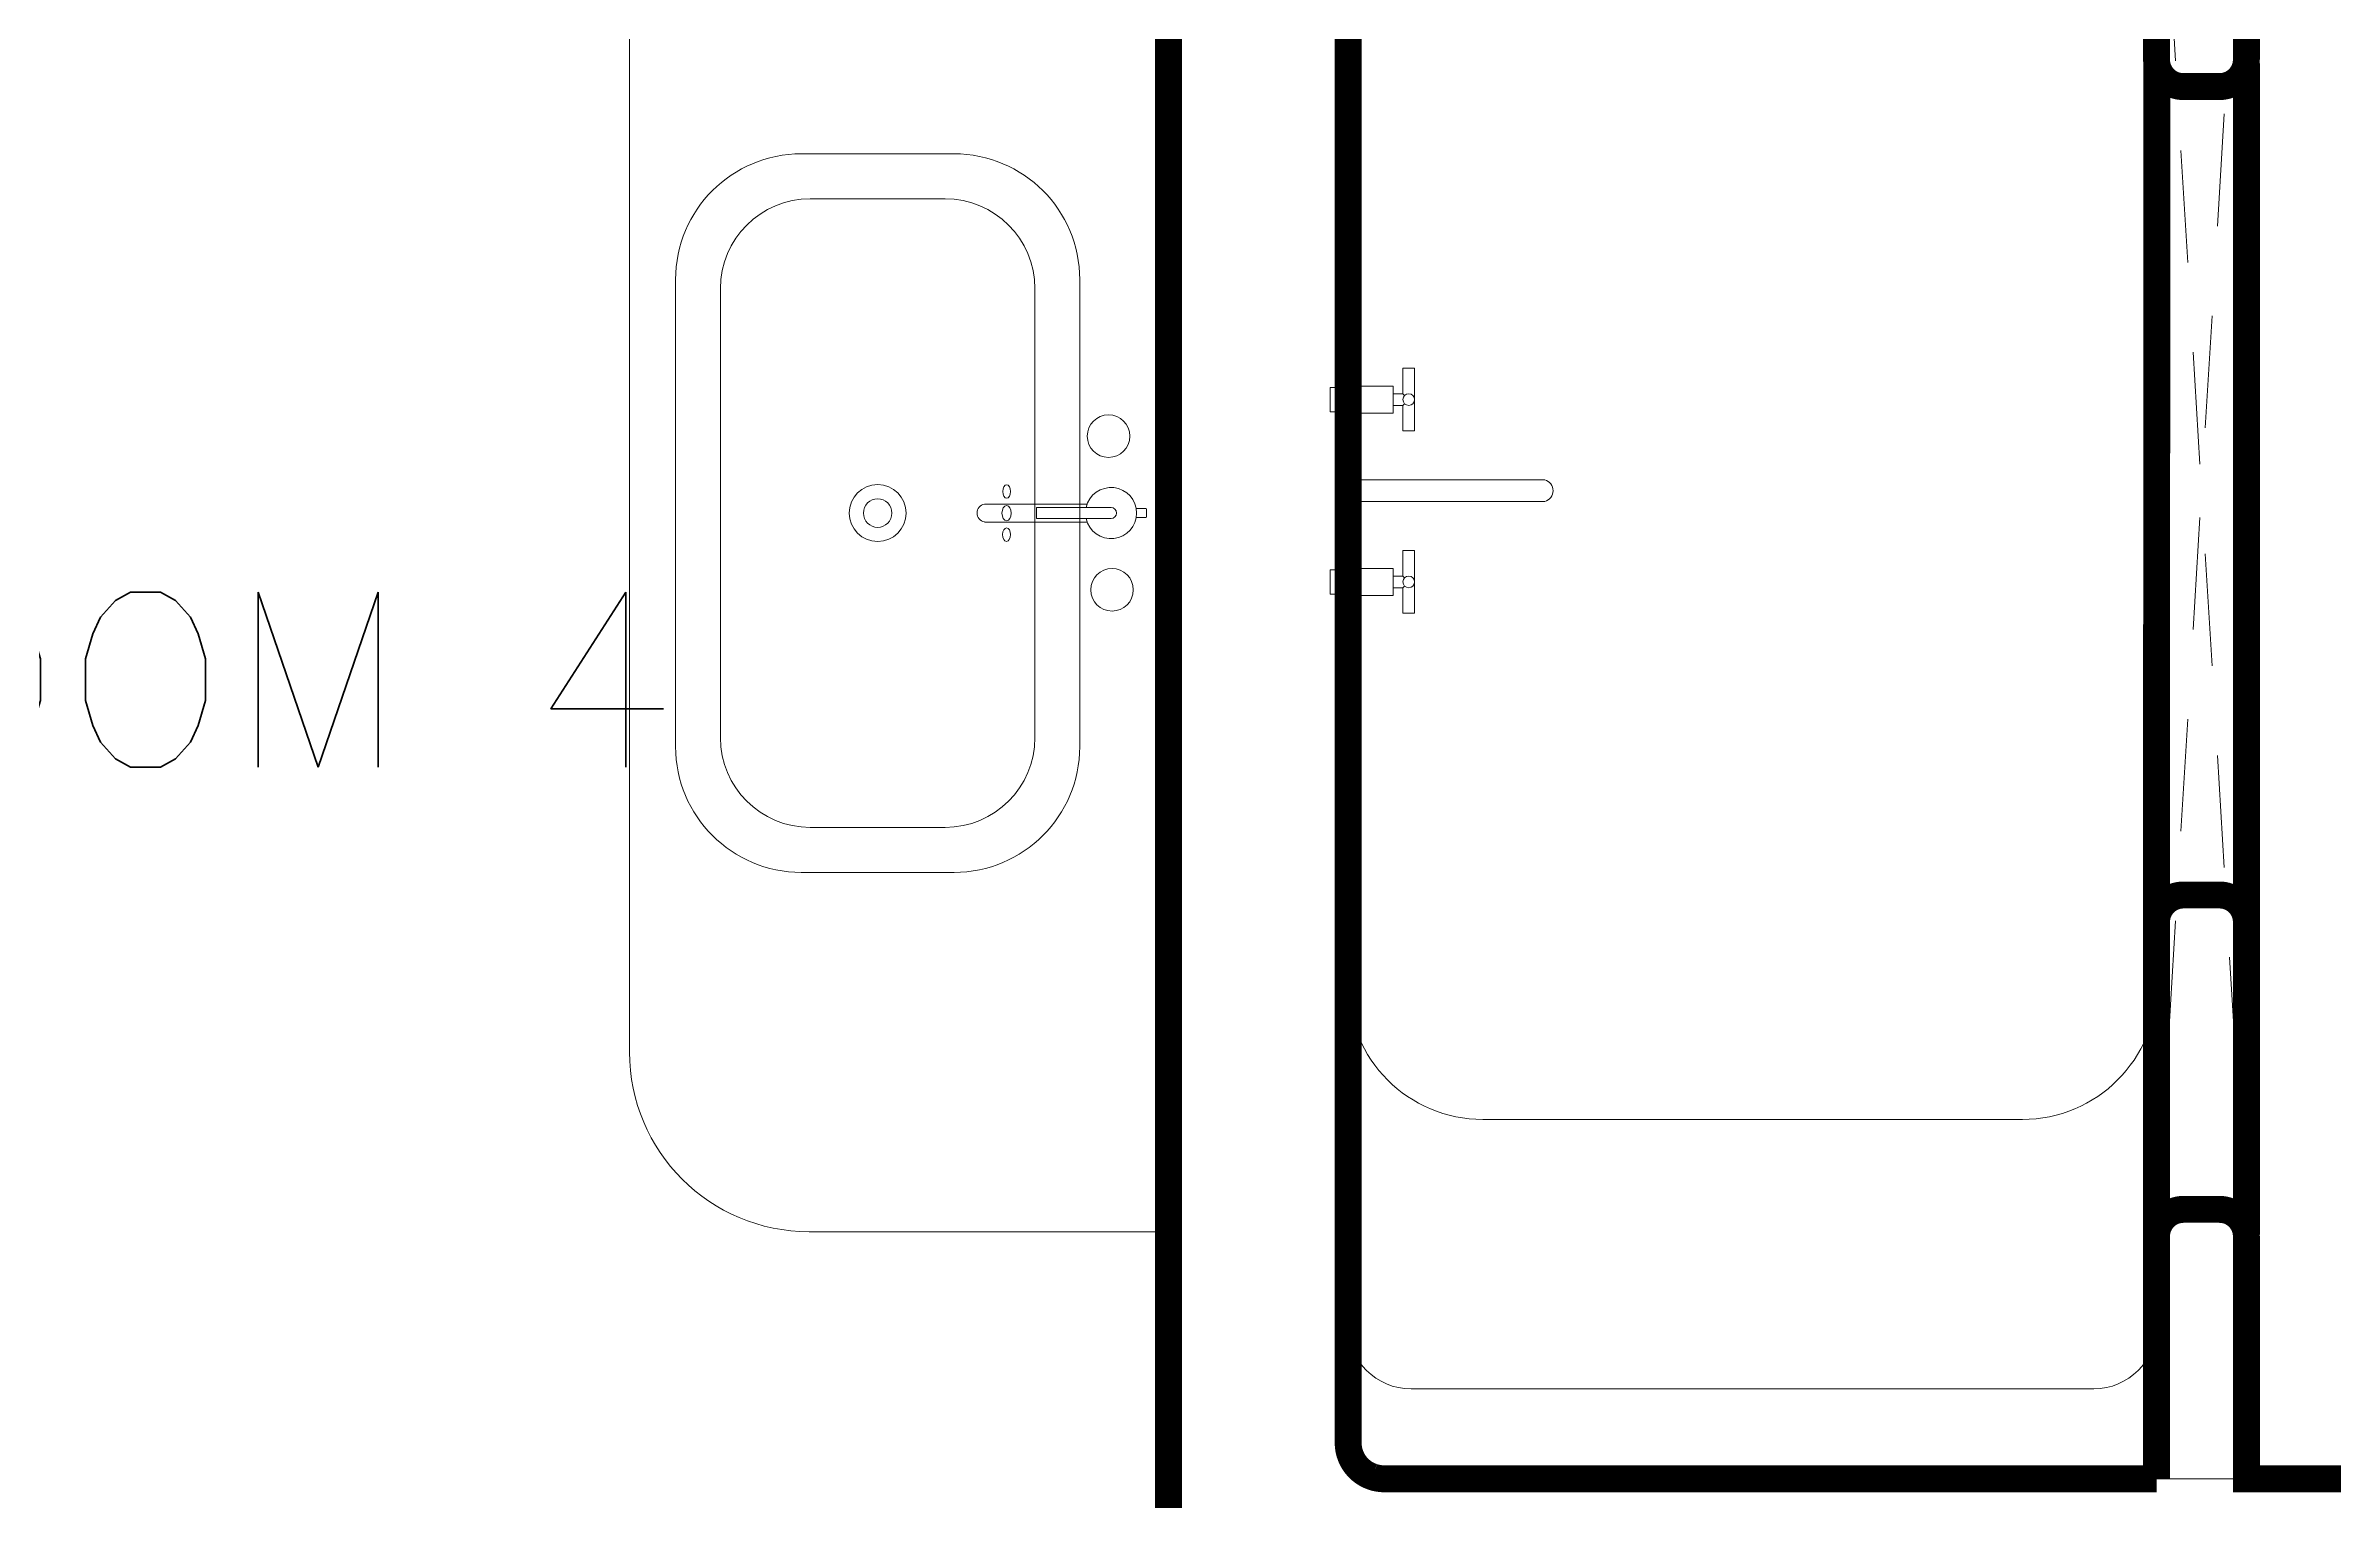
# Model space of a CAD drawing. Header units: metres. Extents: x 14 to 11050, y -346 to 476.
# Drawn here: x 213.812 to 216.36, y -200.477 to -198.856 of the extents above; entities that cross this region are included whole.
import ezdxf

# ---------------------------------------------------------------- set-up
doc = ezdxf.new("R2010")
doc.units = ezdxf.units.M
for name, pattern in [('0', [0]), ('DASHED', [0.75, 0.5, -0.25]), ('HIDDEN2', [0.1875, 0.125, -0.0625])]:
    doc.linetypes.add(name, pattern=pattern)
doc.layers.get('0').update_dxf_attribs({"color": 250, "linetype": '0', "lineweight": 20})
for name, color, linetype, lineweight in [('A-WALL', 250, 'Continuous', 20), ('baños', 140, 'Continuous', 0), ('muros bajitos', 252, 'Continuous', 5), ('PROYECCION', 9, 'DASHED', 0), ('SE-3', 253, 'Continuous', 5), ('textos', 7, 'Continuous', 0)]:
    doc.layers.add(name, color=color, linetype=linetype, lineweight=lineweight)
doc.layers.add('REVESTIMIENTO EXTERIOR', color=7, linetype='Continuous', lineweight=5, true_color=0xffdebd)
doc.styles.get("Standard").update_dxf_attribs({"font": 'arial.ttf', "height": 0.1875})

# ---------------------------------------------------------------- blocks, each defined once
blk = doc.blocks.new('A$Ccb23abde')
at = {"layer": 'baños'}
for p, q in [((0.0485, 0.2482), (0.0215, 0.2482)), ((0.0215, 0.2482), (0.0215, 0.2282)), ((0.0485, 0.2282), (0.0485, 0.2482)), ((0.2515, 0.2482), (0.2245, 0.2482)), ((0.2245, 0.2482), (0.2245, 0.2282)), ((0.2515, 0.2282), (0.2515, 0.2482)), ((0.06, 0.2282), (0.01, 0.2282)), ((0.01, 0.2282), (0.01, 0.2247)), ((0.01, 0.2247), (0.0175, 0.2247)), ((0.0175, 0.2247), (0.0175, 0.2212)), ((0.0525, 0.2247), (0.0175, 0.2247)), ((0.0175, 0.2212), (0.02, 0.2212)), ((0.02, 0.2212), (0.02, 0.1782)), ((0.02, 0.2212), (0.05, 0.2212)), ((0.0215, 0.2282), (0.0485, 0.2282)), ((0.05, 0.1782), (0.05, 0.2212)), ((0.05, 0.2212), (0.0525, 0.2212)), ((0.0525, 0.2212), (0.0525, 0.2247)), ((0.0525, 0.2247), (0.06, 0.2247)), ((0.06, 0.2247), (0.06, 0.2282)), ((0.1665, 0.2282), (0.1065, 0.2282)), ((0.1065, 0.2282), (0.1065, 0.2212)), ((0.1065, 0.2212), (0.1665, 0.2212)), ((0.1565, 0.2212), (0.1165, 0.2212)), ((0.1165, 0.2212), (0.1165, 0.2142)), ((0.1165, 0.2142), (0.1565, 0.2142)), ((0.1485, 0.2142), (0.1245, 0.2142)), ((0.1245, 0.2142), (0.1245, 0.0091)), ((0.1485, 0.0091), (0.1485, 0.2142)), ((0.1565, 0.2142), (0.1565, 0.2212)), ((0.1665, 0.2212), (0.1665, 0.2282)), ((0.213, 0.2282), (0.263, 0.2282)), ((0.213, 0.2247), (0.213, 0.2282)), ((0.2205, 0.2247), (0.213, 0.2247)), ((0.2205, 0.2212), (0.2205, 0.2247)), ((0.2205, 0.2247), (0.2555, 0.2247)), ((0.223, 0.2212), (0.2205, 0.2212)), ((0.223, 0.1782), (0.223, 0.2212)), ((0.253, 0.2212), (0.223, 0.2212)), ((0.2245, 0.2282), (0.2515, 0.2282)), ((0.253, 0.2212), (0.253, 0.1782)), ((0.2555, 0.2212), (0.253, 0.2212)), ((0.2555, 0.2247), (0.2555, 0.2212)), ((0.263, 0.2247), (0.2555, 0.2247)), ((0.263, 0.2282), (0.263, 0.2247)), ((0.0285, 0.1672), (0, 0.1672)), ((0, 0.1672), (0, 0.1542)), ((0, 0.1542), (0.07, 0.1542)), ((0.02, 0.1782), (0.0285, 0.1782)), ((0.0285, 0.1782), (0.0285, 0.1672)), ((0.0285, 0.1782), (0.0415, 0.1782)), ((0.0285, 0.1672), (0.0304, 0.1653)), ((0.0415, 0.1672), (0.0396, 0.1653)), ((0.0415, 0.1672), (0.0415, 0.1782)), ((0.0415, 0.1782), (0.05, 0.1782)), ((0.07, 0.1672), (0.0415, 0.1672)), ((0.07, 0.1542), (0.07, 0.1672)), ((0.203, 0.1672), (0.2315, 0.1672)), ((0.203, 0.1542), (0.203, 0.1672)), ((0.273, 0.1542), (0.203, 0.1542)), ((0.2315, 0.1782), (0.223, 0.1782)), ((0.2315, 0.1672), (0.2315, 0.1782)), ((0.2445, 0.1782), (0.2315, 0.1782)), ((0.2315, 0.1672), (0.2334, 0.1653)), ((0.2445, 0.1672), (0.2426, 0.1653)), ((0.2445, 0.1782), (0.2445, 0.1672)), ((0.253, 0.1782), (0.2445, 0.1782)), ((0.2445, 0.1672), (0.273, 0.1672)), ((0.273, 0.1672), (0.273, 0.1542))]:
    blk.add_line(p, q, dxfattribs=at)
for centre, major_axis, start_param, end_param in [((0.035, 0.1607), (0.0046, 0.0046), 5.497787, 11.780972), ((0.238, 0.1607), (-0.0046, 0.0046), 3.926991, 10.210176), ((0.1365, 0.0125), (-0.00881, 0.00881), 1.057396, 3.654969)]:
    blk.add_ellipse(centre, major_axis=major_axis, ratio=1, start_param=start_param, end_param=end_param, dxfattribs=at)
blk = doc.blocks.new('A$C160d384d')
at = {"layer": 'baños'}
for p, q in [((0.2143, 0.8), (0.3843, 0.8)), ((0.2243, 0.75), (0.3743, 0.75)), ((0.0743, 0.14), (0.0743, 0.66)), ((0.1243, 0.15), (0.1243, 0.65)), ((0.4743, 0.65), (0.4743, 0.15)), ((0.5243, 0.66), (0.5243, 0.14)), ((0.3743, 0.05), (0.2243, 0.05)), ((0.3843, 0), (0.2143, 0))]:
    blk.add_line(p, q, dxfattribs=at)
at = {"layer": 'baños', "linetype": 'Continuous'}
for p, q in [((0.0661, 0.4101, 0), (0.1804, 0.4101, 0)), ((0.0005, 0.405, 0), (0, 0.4043, 0)), ((0, 0.4043, 0), (0, 0.3957, 0)), ((0, 0.3957, 0), (0.0005, 0.395, 0)), ((0.0114, 0.405, 0), (0.0005, 0.405, 0)), ((0.0005, 0.395, 0), (0.0114, 0.395, 0)), ((0.0395, 0.4062, 0), (0.0395, 0.4062, 0)), ((0.0395, 0.4062, 0), (0.1223, 0.4062, 0.0004)), ((0.0395, 0.3939, 0), (0.0395, 0.3939, 0)), ((0.1804, 0.39, 0), (0.0661, 0.39, 0)), ((0.1223, 0.4062, 0.0004), (0.1223, 0.3939, 0.0004))]:
    blk.add_line(p, q, dxfattribs=at)
at = {"layer": 'baños', "linetype": 'Continuous', "extrusion": (1.31781e-06, -1, -8.43443e-26)}
for p, q in [((0.1223, 0.3939, 0.0004), (0.0395, 0.3939, 0)), ((0.0395, 0.3939, 0), (0.1223, 0.3939, 0.0004))]:
    blk.add_line(p, q, dxfattribs=at)
at = {"layer": 'baños', "linetype": 'Continuous'}
for centre, radius in [((0.0422, 0.4857), 0.0237), ((0.2993, 0.4), 0.0317), ((0.2993, 0.4), 0.0159), ((0.0384, 0.3146), 0.0237)]:
    blk.add_circle(centre, radius, dxfattribs=at)
at = {"layer": 'baños'}
for centre, radius, start, end in [((0.2143, 0.66), 0.14, 90, 180), ((0.3843, 0.66), 0.14, 0, 90), ((0.2243, 0.65), 0.1, 90, 180), ((0.3743, 0.65), 0.1, 0, 90), ((0.2143, 0.14), 0.14, 180, 270), ((0.2243, 0.15), 0.1, 180, 270), ((0.3743, 0.15), 0.1, 270, 360), ((0.3843, 0.14), 0.14, 270, 0)]:
    blk.add_arc(centre, radius, start, end, dxfattribs=at)
at = {"layer": 'baños', "linetype": 'Continuous'}
for centre, radius, start, end in [((0.0395, 0.4), 0.0285, 12.564, 347.4316), ((0.1786, 0.4001, 0), 0.0101, 359.5645, 79.3894), ((0.0398, 0.3997, 0), 0.00653, 92.8714, 177.1287), ((0.0398, 0.4004, 0), 0.00653, 182.8714, 267.1287), ((0.1786, 0.4, 0), 0.0101, 280.6108, 0.4357)]:
    blk.add_arc(centre, radius, start, end, dxfattribs=at)
at = {"layer": 'baños', "linetype": 'Continuous', "extrusion": (3.61622e-27, 8.43443e-26, -1)}
for centre, major_axis, ratio in [((0.1558, 0.4), (0, -0.0085), 0.599546), ((0.1557, 0.424), (0.00005, -0.0075), 0.581577), ((0.1558, 0.376), (0.00005, -0.0075), 0.581577)]:
    blk.add_ellipse(centre, major_axis=major_axis, ratio=ratio, dxfattribs=at)
at = {"layer": 'baños', "linetype": 'Continuous', "flags": 8}
for tag, p in [('TRADENAME', (0.1887, 0.4, 0)), ('MODELNUMBER', (0.1887, 0.4, 0)), ('MATERIAL', (0.1888, 0.4, 0)), ('PRODUCT', (0.1888, 0.4, 0))]:
    blk.add_attdef(tag, p, '', height=0.0000254, rotation=270.0001, dxfattribs=at)
at = {"layer": 'baños', "linetype": 'Continuous'}
for tag, p in [('MATERIAL', (0.299, 0.3999)), ('PRODUCT', (0.299, 0.3999)), ('TRADENAME', (0.2991, 0.3999)), ('MODELNUMBER', (0.2991, 0.3999))]:
    blk.add_attdef(tag, p, '', height=0.0000254, rotation=90.0001, dxfattribs=at)
blk = doc.blocks.new('PL BASE 2N NASAS 09')
at = {"layer": 'A-WALL'}
for p, q in [((165.0975, -5.5517), (165.0975, -7.5817)), ((165.2975, -5.5517), (165.2975, -7.5717)), ((165.0975, -7.5817), (165.0975, -8.9217)), ((166.7075, -7.6117), (165.3375, -7.6117))]:
    blk.add_line(p, q, dxfattribs=at)
blk.add_arc((165.3375, -7.5717), 0.04, 180, 270, dxfattribs=at)
at = {"layer": 'baños'}
for p, q in [((164.4975, -5.9367, 0), (164.4975, -7.1367, 0)), ((165.4475, -7.2117), (166.0481, -7.2117)), ((164.6975, -7.3367, 0), (165.0975, -7.3367, 0))]:
    blk.add_line(p, q, dxfattribs=at)
for centre, radius, start, end in [((165.4475, -7.0617), 0.15, 180, 270), ((166.0481, -7.0617), 0.15, 270, 0), ((164.6975, -7.1367, 0), 0.2, 180, 270)]:
    blk.add_arc(centre, radius, start, end, dxfattribs=at)
at = {"layer": 'muros bajitos'}
for p, q in [((166.1975, -5.6817), (166.1975, -6.0318)), ((166.2975, -5.6817), (166.2975, -6.0317)), ((166.1975, -6.0318), (166.1975, -6.9917)), ((166.2975, -6.0317), (166.2975, -6.9917)), ((166.2275, -6.0617), (166.2675, -6.0617)), ((166.2275, -6.9617), (166.2675, -6.9617)), ((166.1975, -7.6117), (166.1975, -6.9917)), ((166.2975, -7.6117), (166.2975, -6.9917)), ((166.2275, -7.3118), (166.2675, -7.3118)), ((165.3675, -7.5117), (166.1275, -7.5117))]:
    blk.add_line(p, q, dxfattribs=at)
for centre, radius, start, end in [((166.2275, -6.0317), 0.03, 180, 270), ((166.2675, -6.0317), 0.03, 270, 0), ((166.2275, -6.9917), 0.03, 90, 180), ((166.2675, -6.9917), 0.03, 0, 90), ((166.2275, -7.3418), 0.03, 90, 180), ((166.2675, -7.3418), 0.03, 0, 90), ((165.3675, -7.4417), 0.07, 180, 270), ((166.1275, -7.4417), 0.07, 270, 0)]:
    blk.add_arc(centre, radius, start, end, dxfattribs=at)
at = {"layer": 'PROYECCION', "linetype": 'HIDDEN2'}
for p, q in [((166.1976, -5.6836), (166.2975, -7.34)), ((166.1976, -7.34), (166.2975, -5.6836))]:
    blk.add_line(p, q, dxfattribs=at)
at = {"color": 1}
ref = blk.add_blockref('A$C160d384d', (165.073, -6.9366), dxfattribs=dict(at, xscale=-1))
ref.add_attrib('MATERIAL', 'VITREOUS CHINA', (164.774, -6.5364), dxfattribs={"layer": 'baños', "linetype": 'Continuous', "height": 0.0000254, "rotation": 269.9999})
ref.add_attrib('PRODUCT', 'BATHROOM SINK', (164.7739, -6.5364), dxfattribs={"layer": 'baños', "linetype": 'Continuous', "height": 0.0000254, "rotation": 269.9999})
ref.add_attrib('TRADENAME', 'VOX', (164.7739, -6.5367), dxfattribs={"layer": 'baños', "linetype": 'Continuous', "height": 0.0000254, "rotation": 269.9999})
ref.add_attrib('MODELNUMBER', 'K-5373', (164.7738, -6.5366), dxfattribs={"layer": 'baños', "linetype": 'Continuous', "height": 0.0000254, "rotation": 269.9999})
ref.add_attrib('MATERIAL', 'BRASS', (164.8842, -6.5367, 0), dxfattribs={"layer": 'baños', "linetype": 'Continuous', "height": 0.0000254, "rotation": 89.9999})
ref.add_attrib('PRODUCT', 'FAUCETS', (164.8842, -6.5367, 0), dxfattribs={"layer": 'baños', "linetype": 'Continuous', "height": 0.0000254, "rotation": 89.9999})
ref.add_attrib('TRADENAME', 'PURIST', (164.8842, -6.5367, 0), dxfattribs={"layer": 'baños', "linetype": 'Continuous', "height": 0.0000254, "rotation": 89.9999})
ref.add_attrib('MODELNUMBER', 'K-14404-4A', (164.8843, -6.5367, 0), dxfattribs={"layer": 'baños', "linetype": 'Continuous', "height": 0.0000254, "rotation": 89.9999})
at = {"layer": 'baños', "rotation": 90}
blk.add_blockref('A$Ccb23abde', (165.5257, -6.6482), dxfattribs=at)
at = {"layer": 'baños', "linetype": 'Continuous', "flags": 8}
for tag, p in [('MODELNUMBER', (167.1329, -5.6306, 0)), ('MODELNUMBER', (168.3076, -5.6306, 0)), ('TRADENAME', (167.1329, -5.6307, 0)), ('PRODUCT', (167.1329, -5.6307, 0)), ('MATERIAL', (167.1329, -5.6307, 0)), ('TRADENAME', (168.3076, -5.6307, 0)), ('PRODUCT', (168.3076, -5.6307, 0)), ('MATERIAL', (168.3076, -5.6307, 0))]:
    blk.add_attdef(tag, p, '', height=0.0000254, rotation=180.0001, dxfattribs=at)
at = {"layer": 'baños', "linetype": 'Continuous'}
for tag, p, rotation in [('MODELNUMBER', (169.2428, -19.7065), 180.0001), ('TRADENAME', (169.2428, -19.7064), 180.0001), ('MATERIAL', (169.243, -19.7063), 180.0001), ('PRODUCT', (169.243, -19.7064), 180.0001), ('MODELNUMBER', (169.9524, -19.7065), 179.9999), ('MATERIAL', (169.9524, -19.7063), 179.9999), ('TRADENAME', (169.9524, -19.7064), 179.9999), ('PRODUCT', (169.9524, -19.7064), 179.9999)]:
    blk.add_attdef(tag, p, '', height=0.0000254, rotation=rotation, dxfattribs=at)
at = {"layer": 'textos', "insert": (162.7301, -6.8195), "char_height": 0.195, "width": 3.404877, "attachment_point": 7}
blk.add_mtext('{\\Fromans|c0; BATHROOM 4}', dxfattribs=at)
blk = doc.blocks.new('PL MUEBLES 2N NASAS 09')
blk.add_blockref('PL BASE 2N NASAS 09', (49.9143, 62.717))

msp = doc.modelspace()

# ---------------------------------------------------------------- linework, layer by layer
at = {"layer": 'REVESTIMIENTO EXTERIOR', "color": 30, "true_color": 0xf8991e, "const_width": 0.03}
for points in [[(215.0218, -198.3519, -0.414214), (215.0618, -198.3919), (215.0618, -200.4219)], [(215.3018, -198.3519, 0.414212), (215.2618, -198.3919), (215.2618, -200.4119)], [(215.0618, -200.4219), (215.0618, -201.7619, -0.198912), (215.0501, -201.7901)], [(215.2618, -200.4119, 0.320621), (215.2889, -200.4497, 0.320621)]]:
    msp.add_lwpolyline(points, format="xyb", dxfattribs=at)
at = {"layer": 'SE-3', "color": 254, "true_color": 0xd7ebd2, "transparency": 33554687, "const_width": 0.03}
for points in [[(216.1619, -198.5237), (216.1618, -198.8719, 0.414218), (216.1918, -198.9019), (216.2318, -198.9019, 0.414311), (216.2618, -198.8719), (216.2618, -198.5237)], [(216.1619, -200.18), (216.1618, -199.8319, -0.414218), (216.1918, -199.8019), (216.2318, -199.8019, -0.414311), (216.2618, -199.8319), (216.2618, -200.18)], [(216.1618, -200.4519), (216.1618, -200.1819, -0.414214), (216.1918, -200.1519), (216.2318, -200.1519, -0.414084), (216.2618, -200.1819), (216.2618, -200.4519), (216.6718, -200.4519, -0.414214), (216.7118, -200.4919), (216.7108, -200.5707, -0.350649), (216.6718, -200.6019), (215.3018, -200.6019)], [(215.2889, -200.4497, 0.08262), (215.3018, -200.4519), (216.1618, -200.4519)]]:
    msp.add_lwpolyline(points, format="xyb", dxfattribs=at)
for points in [[(216.1621, -198.876), (216.1618, -199.8319)], [(216.2621, -198.876), (216.2618, -199.8319)]]:
    msp.add_lwpolyline(points, dxfattribs=at)

# ---------------------------------------------------------------- block references
at = {"layer": 'REVESTIMIENTO EXTERIOR', "color": 30, "true_color": 0xf8991e}
msp.add_blockref('PL MUEBLES 2N NASAS 09', (0.05, -255.5571), dxfattribs=at)

doc.saveas('drawing.dxf')
